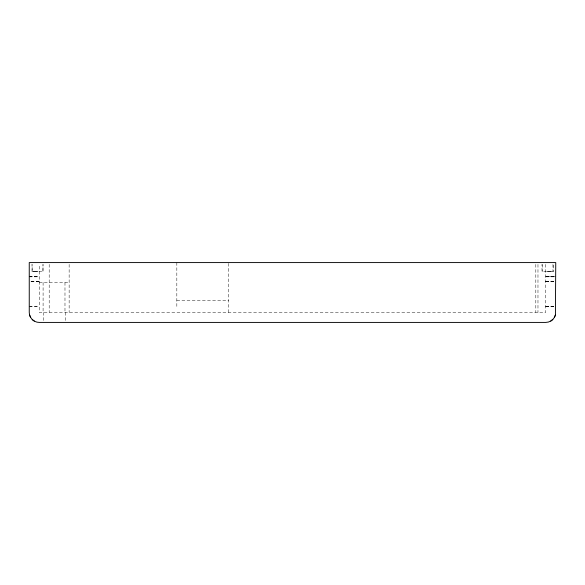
<?xml version="1.0" encoding="UTF-8"?>
<svg xmlns="http://www.w3.org/2000/svg" width="585" height="585" viewBox="0 0 585 585"><rect width="100%" height="100%" fill="white"/><g stroke="black" fill="none" stroke-linecap="round" stroke-linejoin="round"><path stroke-width="0.44" stroke-dasharray="2.92 2.19" d="M228.655 312.441L228.684 267.616M32.036 271.557L32.036 264.383L32.226 271.557M38.866 271.557L43.005 271.557L43.005 264.383L42.932 271.557M546.683 271.557L541.988 271.557L541.988 264.383M551.984 271.557L553.585 271.557L553.585 264.383M545.776 276.559L555.75 276.5M29.25 276.683L39.224 276.617M29.25 276.771L39.224 276.712M29.25 276.829L39.224 276.829M545.776 276.829L555.75 276.829M545.776 281.451L555.75 281.451M31.063 281.568L39.224 281.568M545.776 281.509L555.75 281.509M31.063 281.663L39.224 281.663M545.776 281.663L555.75 281.597M31.063 281.721L39.224 281.78M545.776 281.78L555.75 281.78M39.224 282.526L69.14 282.526M176.831 300.478L228.655 300.478M545.776 306.408L555.75 306.35M29.25 306.496L39.224 306.533M545.776 306.496L555.75 306.562M29.25 306.679L39.224 306.679M545.776 306.62L555.75 306.679M552.957 264.383L552.957 271.557M545.776 264.398L545.776 312.441L39.224 312.441L39.224 264.398M542.617 264.383L542.617 271.557M537.973 264.398L537.973 312.441M535.809 264.398L535.809 312.441M228.684 263.389L228.684 268.566M176.831 262.585L176.831 306.46M69.14 264.398L69.14 312.441M65.264 312.441L65.264 320.602M64.979 282.526L64.979 312.441M49.191 264.398L49.191 312.441M43.327 312.441L43.327 320.602M43.093 282.526L43.093 312.441M555.75 276.647L545.776 276.647L555.75 276.712"/><path stroke-width="0.88" d="M555.414 315.022L555.75 262.585L29.25 262.585L29.25 312.441C29.199 317.772 33.879 322.481 39.224 322.415L545.776 322.415C550.2 322.423 554.258 319.271 555.414 315.022L554.412 317.428M550.763 321.077L552.832 319.498M32.775 271.557L37.52 271.557M547.472 271.557L551.355 271.557M32.168 319.498L34.237 321.077M29.586 315.022L30.588 317.428"/></g></svg>
